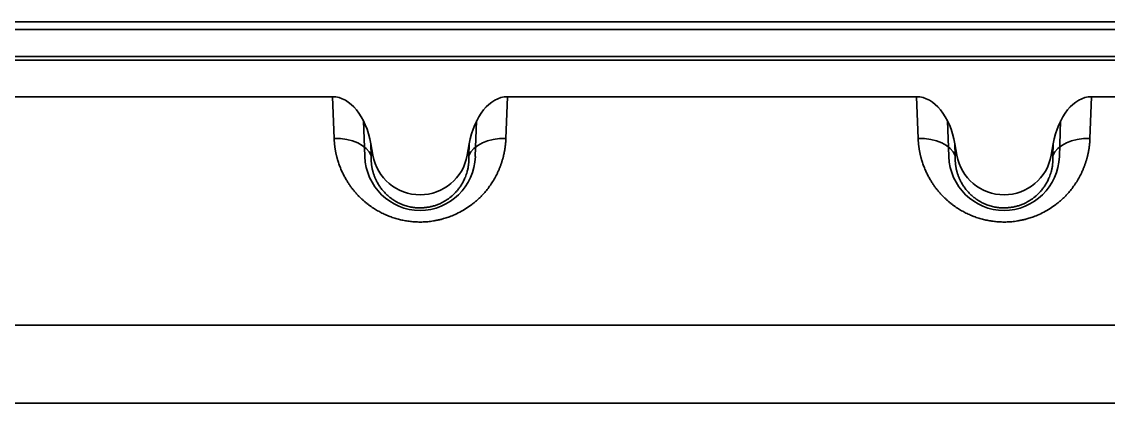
# Model space of a CAD drawing. Header units: millimetres. Extents: x 256 to 2096, y 1004 to 2403.
# Drawn here: x 638.6 to 695.3, y 2036.6 to 2056.5 of the extents above; entities that cross this region are included whole.
import ezdxf

# ---------------------------------------------------------------- set-up
doc = ezdxf.new("R2010")
doc.units = ezdxf.units.MM
doc.layers.add('1', color=7, linetype='Continuous', true_color=0xffffff)

msp = doc.modelspace()

# ---------------------------------------------------------------- linework, layer by layer
at = {"layer": '1', "color": 7, "linetype": 'Continuous', "lineweight": 35}
for p, q in [((714.018, 2056.507), (489.361, 2056.507)), ((489.427, 2056.101), (713.952, 2056.101)), ((489.687, 2054.699), (713.692, 2054.699)), ((489.687, 2054.497), (713.692, 2054.497)), ((654.802, 2052.591), (633.608, 2052.591)), ((654.802, 2052.591), (654.881, 2050.415)), ((663.848, 2050.415), (663.928, 2052.591)), ((685.289, 2052.591), (663.928, 2052.591)), ((685.289, 2052.591), (685.368, 2050.415)), ((694.335, 2050.415), (694.415, 2052.591)), ((712.162, 2052.591), (694.415, 2052.591)), ((656.478, 2049.474), (656.41, 2051.335)), ((662.251, 2049.474), (662.319, 2051.335)), ((686.965, 2049.474), (686.897, 2051.335)), ((692.806, 2051.335), (692.738, 2049.474)), ((656.799, 2050.129), (656.903, 2049.54)), ((656.799, 2050.129), (656.821, 2049.526)), ((661.827, 2049.54), (661.931, 2050.129)), ((661.909, 2049.526), (661.931, 2050.129)), ((687.286, 2050.129), (687.39, 2049.54)), ((687.286, 2050.129), (687.308, 2049.526)), ((692.314, 2049.54), (692.417, 2050.129)), ((692.396, 2049.526), (692.417, 2050.129)), ((656.903, 2049.54), (656.821, 2049.526)), ((661.827, 2049.54), (661.909, 2049.526)), ((687.39, 2049.54), (687.308, 2049.526)), ((692.314, 2049.54), (692.396, 2049.526)), ((490.927, 2040.661), (712.338, 2040.661)), ((491.418, 2036.591), (711.852, 2036.591))]:
    msp.add_line(p, q, dxfattribs=at)
for centre in [(659.365, 2049.974), (689.852, 2049.974)]:
    msp.add_arc(centre, 2.5, 190, 350, dxfattribs=at)
for centre, major_axis, ratio, start_param, end_param in [((654.875, 2049.342), (0.118, -3.248), 0.61539, 1.792922, 3.119168), ((663.854, 2049.342), (0.118, 3.248), 0.61539, 0.022425, 1.348671), ((685.362, 2049.342), (0.118, -3.248), 0.61539, 1.792922, 3.119168), ((694.341, 2049.342), (0.118, 3.248), 0.61539, 0.022425, 1.348671), ((654.881, 2049.184), (1.999, 0.073), 0.61539, 0.222118, 1.548371), ((663.848, 2049.184), (-1.999, 0.073), 0.61539, 4.734814, 6.06106), ((685.368, 2049.184), (1.999, 0.073), 0.61539, 0.222118, 1.548371), ((694.335, 2049.184), (-1.999, 0.073), 0.61539, 4.734814, 6.06106), ((659.365, 2049.572), (0, 2.916), 0.990466, 1.604658, 4.678527), ((689.852, 2049.572), (0, 2.916), 0.990466, 1.604658, 4.678527)]:
    msp.add_ellipse(centre, major_axis=major_axis, ratio=ratio, start_param=start_param, end_param=end_param, dxfattribs=at)
for points, knots in [([(654.881, 2050.415), (654.882, 2050.403), (654.882, 2050.38), (654.884, 2050.344), (654.886, 2050.309), (654.888, 2050.272), (654.891, 2050.235), (654.894, 2050.198), (654.897, 2050.16), (654.901, 2050.122), (654.905, 2050.084), (654.909, 2050.045), (654.914, 2050.005), (654.919, 2049.965), (654.925, 2049.925), (654.931, 2049.884), (654.937, 2049.843), (654.944, 2049.801), (654.952, 2049.759), (654.96, 2049.716), (654.968, 2049.673), (654.977, 2049.63), (654.987, 2049.586), (654.997, 2049.542), (655.008, 2049.497), (655.019, 2049.452), (655.031, 2049.407), (655.043, 2049.361), (655.056, 2049.315), (655.089, 2049.206), (655.144, 2049.039), (655.23, 2048.82), (655.323, 2048.612), (655.423, 2048.417), (655.522, 2048.241), (655.621, 2048.084), (655.716, 2047.943), (655.816, 2047.808), (655.918, 2047.679), (656.024, 2047.556), (656.132, 2047.438), (656.242, 2047.327), (656.354, 2047.221), (656.467, 2047.122), (656.581, 2047.028), (656.696, 2046.939), (656.811, 2046.857), (656.925, 2046.779), (657.074, 2046.686), (657.261, 2046.578), (657.491, 2046.463), (657.731, 2046.36), (657.978, 2046.27), (658.226, 2046.197), (658.477, 2046.138), (658.731, 2046.094), (658.956, 2046.069), (659.147, 2046.056), (659.303, 2046.051), (659.458, 2046.052), (659.612, 2046.057), (659.764, 2046.069), (659.914, 2046.085), (660.074, 2046.108), (660.243, 2046.139), (660.421, 2046.179), (660.623, 2046.233), (660.853, 2046.306), (661.138, 2046.416), (661.447, 2046.563), (661.769, 2046.75), (662.019, 2046.926), (662.21, 2047.077), (662.348, 2047.196), (662.483, 2047.323), (662.616, 2047.458), (662.762, 2047.619), (662.918, 2047.812), (663.082, 2048.039), (663.235, 2048.283), (663.338, 2048.474), (663.401, 2048.604), (663.431, 2048.667), (663.46, 2048.73), (663.487, 2048.794), (663.514, 2048.858), (663.539, 2048.922), (663.564, 2048.986), (663.587, 2049.05), (663.61, 2049.114), (663.631, 2049.179), (663.651, 2049.243), (663.67, 2049.308), (663.689, 2049.373), (663.706, 2049.438), (663.722, 2049.503), (663.738, 2049.568), (663.752, 2049.633), (663.765, 2049.698), (663.778, 2049.763), (663.789, 2049.828), (663.799, 2049.893), (663.809, 2049.959), (663.817, 2050.024), (663.825, 2050.089), (663.831, 2050.154), (663.837, 2050.219), (663.842, 2050.285), (663.846, 2050.35), (663.847, 2050.393), (663.848, 2050.415)], [0, 0, 0, 0, 0.002822, 0.005682, 0.00858, 0.011517, 0.014492, 0.017506, 0.020558, 0.023649, 0.026778, 0.029945, 0.033151, 0.036396, 0.039679, 0.043, 0.04636, 0.049758, 0.053195, 0.05667, 0.060184, 0.063736, 0.067327, 0.070957, 0.074624, 0.078331, 0.082076, 0.08586, 0.089682, 0.093543, 0.112853, 0.131403, 0.149189, 0.166215, 0.182483, 0.19569, 0.208601, 0.221217, 0.233532, 0.245544, 0.257251, 0.268654, 0.279754, 0.290554, 0.301057, 0.311263, 0.321163, 0.330754, 0.340031, 0.35748, 0.374859, 0.392199, 0.409483, 0.426752, 0.442833, 0.45944, 0.476198, 0.486178, 0.496102, 0.505967, 0.515765, 0.525494, 0.535149, 0.544729, 0.556427, 0.568259, 0.580229, 0.597102, 0.615606, 0.640595, 0.665997, 0.691826, 0.704514, 0.717551, 0.730939, 0.744681, 0.758774, 0.778991, 0.800082, 0.822047, 0.844885, 0.850333, 0.855774, 0.861206, 0.866631, 0.872049, 0.877458, 0.88286, 0.888255, 0.893643, 0.899023, 0.904397, 0.909763, 0.915123, 0.920475, 0.925821, 0.93116, 0.936493, 0.941819, 0.947139, 0.952452, 0.95776, 0.963061, 0.968356, 0.973645, 0.978928, 0.984205, 0.989476, 0.994741, 1, 1, 1, 1]), ([(685.368, 2050.415), (685.369, 2050.403), (685.369, 2050.38), (685.371, 2050.344), (685.373, 2050.309), (685.375, 2050.272), (685.378, 2050.235), (685.381, 2050.198), (685.384, 2050.16), (685.388, 2050.122), (685.392, 2050.084), (685.396, 2050.045), (685.401, 2050.005), (685.406, 2049.965), (685.412, 2049.925), (685.418, 2049.884), (685.424, 2049.843), (685.431, 2049.801), (685.439, 2049.759), (685.447, 2049.716), (685.455, 2049.673), (685.464, 2049.63), (685.474, 2049.586), (685.484, 2049.542), (685.495, 2049.497), (685.506, 2049.452), (685.518, 2049.407), (685.53, 2049.361), (685.543, 2049.315), (685.576, 2049.206), (685.631, 2049.039), (685.717, 2048.82), (685.81, 2048.612), (685.91, 2048.417), (686.009, 2048.241), (686.107, 2048.084), (686.203, 2047.943), (686.303, 2047.808), (686.405, 2047.679), (686.511, 2047.556), (686.619, 2047.438), (686.729, 2047.327), (686.841, 2047.221), (686.954, 2047.122), (687.068, 2047.028), (687.183, 2046.939), (687.298, 2046.857), (687.412, 2046.779), (687.561, 2046.686), (687.748, 2046.578), (687.978, 2046.463), (688.218, 2046.36), (688.465, 2046.27), (688.713, 2046.197), (688.964, 2046.138), (689.218, 2046.094), (689.443, 2046.069), (689.634, 2046.056), (689.79, 2046.051), (689.945, 2046.052), (690.099, 2046.057), (690.251, 2046.069), (690.401, 2046.085), (690.561, 2046.108), (690.729, 2046.139), (690.908, 2046.179), (691.11, 2046.233), (691.34, 2046.306), (691.625, 2046.416), (691.934, 2046.563), (692.256, 2046.75), (692.506, 2046.926), (692.696, 2047.077), (692.835, 2047.196), (692.97, 2047.323), (693.103, 2047.458), (693.249, 2047.619), (693.405, 2047.812), (693.569, 2048.039), (693.721, 2048.283), (693.825, 2048.474), (693.888, 2048.604), (693.918, 2048.667), (693.947, 2048.73), (693.974, 2048.794), (694.001, 2048.858), (694.026, 2048.922), (694.051, 2048.986), (694.074, 2049.05), (694.097, 2049.114), (694.118, 2049.179), (694.138, 2049.243), (694.157, 2049.308), (694.176, 2049.373), (694.193, 2049.438), (694.209, 2049.503), (694.225, 2049.568), (694.239, 2049.633), (694.252, 2049.698), (694.265, 2049.763), (694.276, 2049.828), (694.286, 2049.893), (694.296, 2049.959), (694.304, 2050.024), (694.312, 2050.089), (694.318, 2050.154), (694.324, 2050.219), (694.329, 2050.285), (694.333, 2050.35), (694.334, 2050.393), (694.335, 2050.415)], [0, 0, 0, 0, 0.002822, 0.005682, 0.00858, 0.011517, 0.014492, 0.017506, 0.020558, 0.023649, 0.026778, 0.029945, 0.033151, 0.036396, 0.039679, 0.043, 0.04636, 0.049758, 0.053195, 0.05667, 0.060184, 0.063736, 0.067327, 0.070957, 0.074624, 0.078331, 0.082076, 0.08586, 0.089682, 0.093543, 0.112853, 0.131403, 0.149189, 0.166215, 0.182483, 0.19569, 0.208601, 0.221217, 0.233532, 0.245544, 0.257251, 0.268654, 0.279754, 0.290554, 0.301057, 0.311263, 0.321163, 0.330754, 0.340031, 0.35748, 0.374859, 0.392199, 0.409483, 0.426752, 0.442833, 0.45944, 0.476198, 0.486178, 0.496102, 0.505967, 0.515765, 0.525494, 0.535149, 0.544729, 0.556427, 0.568259, 0.580229, 0.597102, 0.615606, 0.640595, 0.665997, 0.691826, 0.704514, 0.717551, 0.730939, 0.744681, 0.758774, 0.778991, 0.800082, 0.822047, 0.844885, 0.850333, 0.855774, 0.861206, 0.866631, 0.872049, 0.877458, 0.88286, 0.888255, 0.893643, 0.899023, 0.904397, 0.909763, 0.915123, 0.920475, 0.925821, 0.93116, 0.936493, 0.941819, 0.947139, 0.952452, 0.95776, 0.963061, 0.968356, 0.973645, 0.978928, 0.984205, 0.989476, 0.994741, 1, 1, 1, 1]), ([(656.821, 2049.526), (656.82, 2049.517), (656.819, 2049.5), (656.818, 2049.475), (656.817, 2049.449), (656.816, 2049.423), (656.816, 2049.398), (656.815, 2049.372), (656.815, 2049.346), (656.816, 2049.32), (656.816, 2049.294), (656.817, 2049.268), (656.818, 2049.242), (656.819, 2049.216), (656.821, 2049.19), (656.823, 2049.164), (656.825, 2049.137), (656.827, 2049.111), (656.83, 2049.085), (656.833, 2049.059), (656.836, 2049.032), (656.839, 2049.006), (656.843, 2048.979), (656.847, 2048.953), (656.851, 2048.927), (656.856, 2048.9), (656.861, 2048.874), (656.868, 2048.835), (656.879, 2048.784), (656.894, 2048.72), (656.912, 2048.656), (656.931, 2048.592), (656.952, 2048.528), (656.974, 2048.463), (656.999, 2048.399), (657.026, 2048.334), (657.055, 2048.27), (657.091, 2048.195), (657.136, 2048.11), (657.19, 2048.017), (657.247, 2047.927), (657.307, 2047.841), (657.37, 2047.758), (657.436, 2047.678), (657.504, 2047.602), (657.573, 2047.53), (657.645, 2047.462), (657.718, 2047.397), (657.792, 2047.336), (657.867, 2047.279), (657.987, 2047.195), (658.159, 2047.09), (658.393, 2046.979), (658.635, 2046.893), (658.882, 2046.832), (659.111, 2046.799), (659.321, 2046.788), (659.51, 2046.792), (659.699, 2046.81), (659.888, 2046.842), (660.075, 2046.889), (660.259, 2046.951), (660.418, 2047.018), (660.555, 2047.086), (660.673, 2047.153), (660.789, 2047.226), (660.902, 2047.308), (661.011, 2047.396), (661.118, 2047.492), (661.219, 2047.594), (661.326, 2047.715), (661.437, 2047.857), (661.547, 2048.025), (661.647, 2048.207), (661.723, 2048.378), (661.781, 2048.535), (661.825, 2048.68), (661.864, 2048.84), (661.886, 2048.968), (661.897, 2049.058), (661.902, 2049.106), (661.906, 2049.153), (661.91, 2049.2), (661.912, 2049.247), (661.914, 2049.294), (661.914, 2049.341), (661.914, 2049.387), (661.913, 2049.434), (661.911, 2049.48), (661.909, 2049.51), (661.909, 2049.526)], [0, 0, 0, 0, 0.003838, 0.00768, 0.011525, 0.015373, 0.019224, 0.023079, 0.026937, 0.030799, 0.034663, 0.038531, 0.042403, 0.046277, 0.050155, 0.054037, 0.057921, 0.061809, 0.0657, 0.069595, 0.073493, 0.077395, 0.081299, 0.085207, 0.089119, 0.093034, 0.096952, 0.100874, 0.110265, 0.119677, 0.129111, 0.138565, 0.148042, 0.157542, 0.167066, 0.176614, 0.186186, 0.195784, 0.210273, 0.224388, 0.238131, 0.251502, 0.264501, 0.27713, 0.28939, 0.301281, 0.312807, 0.32397, 0.334772, 0.345216, 0.355307, 0.382611, 0.408474, 0.433064, 0.456579, 0.479245, 0.496009, 0.512885, 0.529989, 0.547434, 0.565325, 0.583761, 0.602828, 0.616262, 0.630253, 0.644819, 0.65998, 0.675748, 0.692137, 0.709157, 0.726816, 0.750668, 0.776355, 0.803871, 0.833204, 0.852315, 0.873715, 0.897375, 0.923266, 0.930277, 0.93728, 0.944277, 0.951266, 0.958248, 0.965224, 0.972193, 0.979155, 0.98611, 0.993058, 1, 1, 1, 1]), ([(687.308, 2049.526), (687.307, 2049.517), (687.306, 2049.5), (687.305, 2049.475), (687.304, 2049.449), (687.303, 2049.423), (687.303, 2049.398), (687.302, 2049.372), (687.302, 2049.346), (687.303, 2049.32), (687.303, 2049.294), (687.304, 2049.268), (687.305, 2049.242), (687.306, 2049.216), (687.308, 2049.19), (687.31, 2049.164), (687.312, 2049.137), (687.314, 2049.111), (687.317, 2049.085), (687.32, 2049.059), (687.323, 2049.032), (687.326, 2049.006), (687.33, 2048.979), (687.334, 2048.953), (687.338, 2048.927), (687.343, 2048.9), (687.348, 2048.874), (687.355, 2048.835), (687.366, 2048.784), (687.381, 2048.72), (687.399, 2048.656), (687.418, 2048.592), (687.438, 2048.528), (687.461, 2048.463), (687.486, 2048.399), (687.513, 2048.334), (687.542, 2048.27), (687.578, 2048.195), (687.623, 2048.11), (687.677, 2048.017), (687.734, 2047.927), (687.794, 2047.841), (687.857, 2047.758), (687.923, 2047.678), (687.991, 2047.602), (688.06, 2047.53), (688.132, 2047.462), (688.205, 2047.397), (688.279, 2047.336), (688.354, 2047.279), (688.474, 2047.195), (688.646, 2047.09), (688.88, 2046.979), (689.122, 2046.893), (689.369, 2046.832), (689.598, 2046.799), (689.808, 2046.788), (689.997, 2046.792), (690.186, 2046.81), (690.375, 2046.842), (690.562, 2046.889), (690.746, 2046.951), (690.905, 2047.018), (691.042, 2047.086), (691.16, 2047.153), (691.276, 2047.226), (691.389, 2047.308), (691.498, 2047.396), (691.605, 2047.492), (691.706, 2047.594), (691.813, 2047.715), (691.924, 2047.857), (692.034, 2048.025), (692.134, 2048.207), (692.21, 2048.378), (692.268, 2048.535), (692.312, 2048.68), (692.351, 2048.84), (692.373, 2048.968), (692.384, 2049.058), (692.389, 2049.106), (692.393, 2049.153), (692.397, 2049.2), (692.399, 2049.247), (692.401, 2049.294), (692.401, 2049.341), (692.401, 2049.387), (692.4, 2049.434), (692.398, 2049.48), (692.396, 2049.51), (692.396, 2049.526)], [0, 0, 0, 0, 0.003838, 0.00768, 0.011525, 0.015373, 0.019224, 0.023079, 0.026937, 0.030799, 0.034663, 0.038531, 0.042403, 0.046277, 0.050155, 0.054037, 0.057921, 0.061809, 0.0657, 0.069595, 0.073493, 0.077395, 0.081299, 0.085207, 0.089119, 0.093034, 0.096952, 0.100874, 0.110265, 0.119677, 0.129111, 0.138565, 0.148042, 0.157542, 0.167066, 0.176614, 0.186186, 0.195784, 0.210273, 0.224388, 0.238131, 0.251502, 0.264501, 0.27713, 0.28939, 0.301281, 0.312807, 0.32397, 0.334772, 0.345216, 0.355307, 0.382611, 0.408474, 0.433064, 0.456579, 0.479245, 0.496009, 0.512885, 0.529989, 0.547434, 0.565325, 0.583761, 0.602828, 0.616262, 0.630253, 0.644819, 0.65998, 0.675748, 0.692137, 0.709157, 0.726816, 0.750668, 0.776355, 0.803871, 0.833204, 0.852315, 0.873715, 0.897375, 0.923266, 0.930277, 0.93728, 0.944277, 0.951266, 0.958248, 0.965224, 0.972193, 0.979155, 0.98611, 0.993058, 1, 1, 1, 1])]:
    msp.add_open_spline(points, degree=3, knots=knots, dxfattribs=at)

doc.saveas('drawing.dxf')
